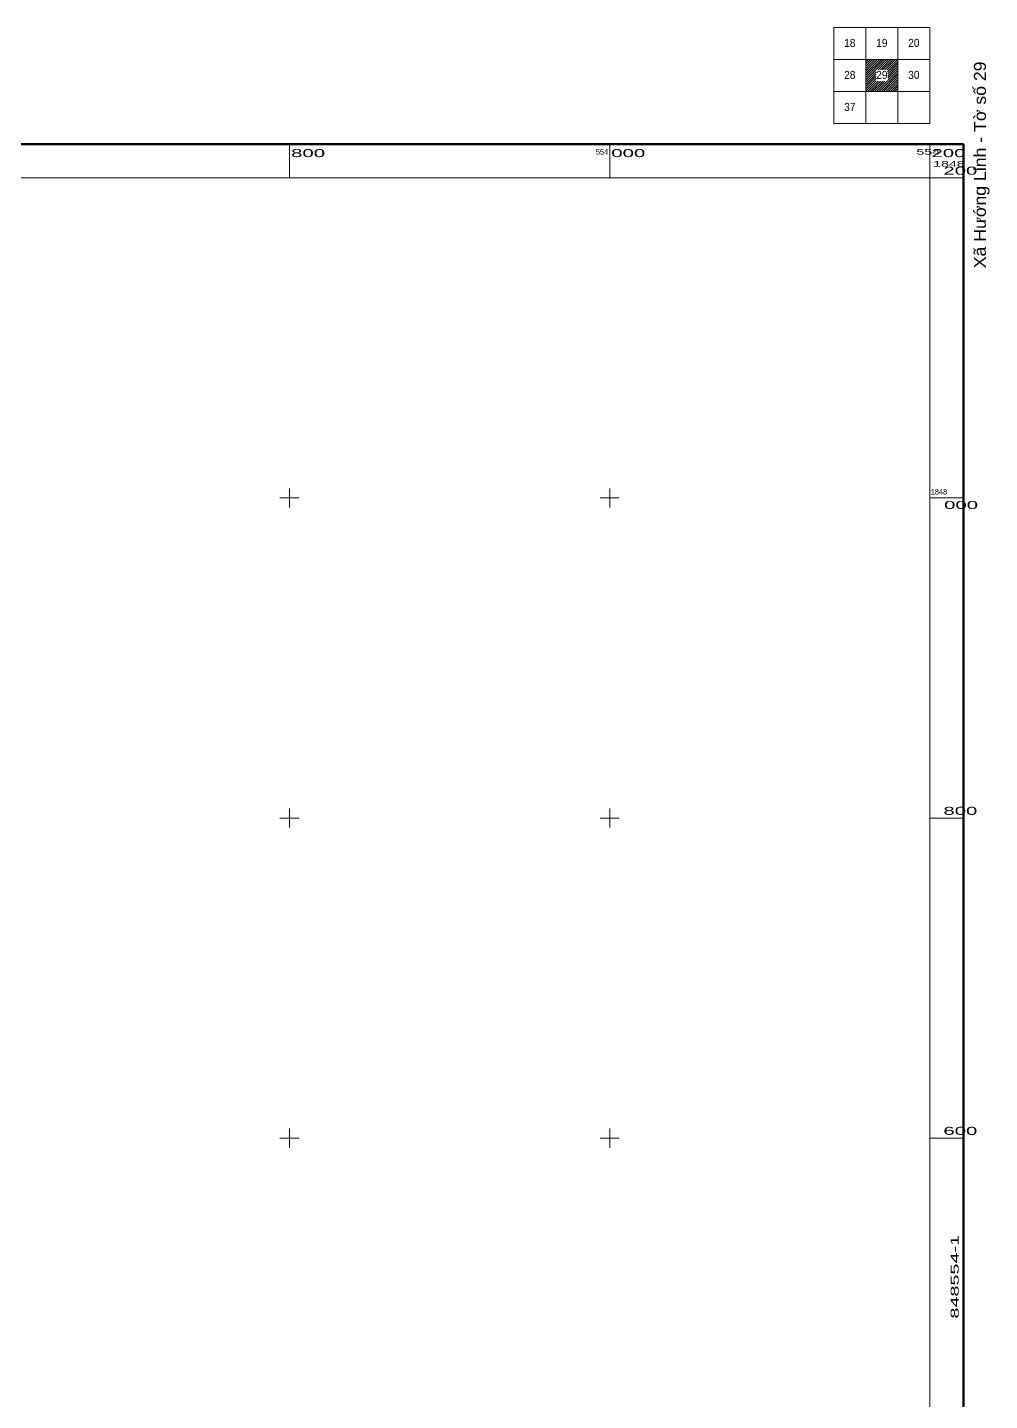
# Model space of a CAD drawing. Header units: metres. Extents: x 552779 to 554237, y 1846578 to 1848294.
# Drawn here: x 553636 to 554237, y 1847436 to 1848294 of the extents above; entities that cross this region are included whole.
import ezdxf
from ezdxf.enums import TextEntityAlignment as Align

# ---------------------------------------------------------------- set-up
doc = ezdxf.new("R2010")
doc.units = ezdxf.units.M
doc.header["$LTSCALE"] = 0.16
doc.header["$PDMODE"] = 32
doc.header["$PDSIZE"] = 0.08
doc.layers.add('63', color=7, linetype='Continuous', lineweight=13)

msp = doc.modelspace()

# ---------------------------------------------------------------- linework, layer by layer
at = {"layer": '63'}
for p, q in [((554160, 1848234), (554160, 1848294)), ((554180, 1848234), (554180, 1848294)), ((554140, 1848274), (554200, 1848274)), ((554160, 1848272.58), (554161.42, 1848274)), ((554160, 1848271.18), (554162.82, 1848274)), ((554160, 1848269.76), (554164.24, 1848274)), ((554160, 1848268.34), (554165.66, 1848274)), ((554160, 1848266.92), (554167.08, 1848274)), ((554160, 1848265.52), (554168.48, 1848274)), ((554160, 1848264.1), (554169.9, 1848274)), ((554160, 1848262.68), (554171.32, 1848274)), ((554160, 1848261.28), (554172.72, 1848274)), ((554167.64, 1848267.5), (554174.14, 1848274)), ((554169.06, 1848267.5), (554175.56, 1848274)), ((554170.48, 1848267.5), (554176.98, 1848274)), ((554171.88, 1848267.5), (554178.38, 1848274)), ((554173.3, 1848267.5), (554179.8, 1848274)), ((554173.5, 1848266.28), (554180, 1848272.78)), ((554173.65, 1848265.03), (554180, 1848271.38)), ((554173.69, 1848263.65), (554180, 1848269.96)), ((554160, 1848259.86), (554166.5, 1848266.36)), ((554160, 1848258.44), (554166.45, 1848264.89)), ((554160, 1848257.04), (554166.25, 1848263.28)), ((554160, 1848255.62), (554166.43, 1848262.05)), ((554160, 1848254.2), (554166.5, 1848260.7)), ((554168.28, 1848254), (554180, 1848265.72)), ((554169.7, 1848254), (554180, 1848264.3)), ((554171.12, 1848254), (554180, 1848262.88)), ((554172.52, 1848254), (554180, 1848261.48)), ((554173.5, 1848260.64), (554180, 1848267.12)), ((554173.8, 1848262.34), (554180, 1848268.54)), ((554140, 1848254), (554200, 1848254)), ((554161.22, 1848254), (554167.72, 1848260.5)), ((554162.62, 1848254), (554169.12, 1848260.5)), ((554164.04, 1848254), (554170.54, 1848260.5)), ((554165.46, 1848254), (554171.96, 1848260.5)), ((554166.88, 1848254), (554173.36, 1848260.5)), ((554173.94, 1848254), (554180, 1848260.06)), ((554175.36, 1848254), (554180, 1848258.64)), ((554176.76, 1848254), (554180, 1848257.24)), ((554178.18, 1848254), (554180, 1848255.82)), ((554179.6, 1848254), (554180, 1848254.4)), ((553800, 1848200), (553800, 1848221)), ((554000, 1848200), (554000, 1848221)), ((554200, 1848200), (554200, 1848221)), ((554200, 1848200), (554221, 1848200)), ((553800, 1847994), (553800, 1848006)), ((554000, 1847994), (554000, 1848006)), ((553794, 1848000), (553806, 1848000)), ((553994, 1848000), (554006, 1848000)), ((554200, 1848000), (554221, 1848000)), ((553800, 1847794), (553800, 1847806)), ((554000, 1847794), (554000, 1847806)), ((553794, 1847800), (553806, 1847800)), ((553994, 1847800), (554006, 1847800)), ((554200, 1847800), (554221, 1847800)), ((553800, 1847594), (553800, 1847606)), ((554000, 1847594), (554000, 1847606)), ((553794, 1847600), (553806, 1847600)), ((553994, 1847600), (554006, 1847600)), ((554200, 1847600), (554221, 1847600))]:
    msp.add_line(p, q, dxfattribs=at)
for points in [[(554140, 1848234), (554200, 1848234), (554200, 1848294), (554140, 1848294)], [(552800, 1848200), (554200, 1848200), (554200, 1846800), (552800, 1846800)]]:
    msp.add_lwpolyline(points, close=True, dxfattribs=at)
at = {"layer": '63', "lineweight": 106}
msp.add_lwpolyline([(552779, 1848221), (554221, 1848221), (554221, 1846779), (552779, 1846779)], close=True, dxfattribs=at)
at = {"layer": '63'}
msp.add_point((554160, 1848274), dxfattribs=at)

# ---------------------------------------------------------------- texts
at = {"layer": '63', "width": 0.95}
for s, p in [('18', (554149.98, 1848281.86)), ('19', (554169.98, 1848281.86)), ('20', (554189.98, 1848281.86)), ('28', (554149.98, 1848261.86)), ('29', (554169.98, 1848261.86)), ('30', (554189.98, 1848261.86)), ('37', (554149.98, 1848241.86))]:
    msp.add_text(s, height=5, dxfattribs=at).set_placement(p, align=Align.CENTER)
at = {"layer": '63', "width": 1.1}
msp.add_text('Xã Hướng Linh - Tờ số 29 ', height=7.5, rotation=90, dxfattribs=at).set_placement((554235, 1848275.8), align=Align.RIGHT)
at = {"layer": '63'}
for s, height, width, p in [('800', 5, 1.9, (553801, 1848213)), ('000', 5, 1.9, (554001, 1848213)), ('200', 5, 1.9, (554201, 1848213)), ('1848', 3.5, 1.9, (554202, 1848207)), ('1848', 3.5, 0.95, (554200.57, 1848002.14))]:
    msp.add_text(s, height=height, dxfattribs=dict(at, width=width)).set_placement(p)
for s, height, width, p in [('554', 3.5, 0.95, (553999, 1848214.5)), ('554', 3.5, 1.9, (554206.42, 1848214.5)), ('200', 5, 1.9, (554229.64, 1848202)), ('000', 5, 1.9, (554230.09, 1847993.12)), ('800', 5, 1.9, (554229.64, 1847802)), ('600', 5, 1.9, (554229.64, 1847602))]:
    msp.add_text(s, height=height, dxfattribs=dict(at, width=width)).set_placement(p, align=Align.RIGHT)
at = {"layer": '63', "width": 1.85}
msp.add_text('848554-1', height=5, rotation=90, dxfattribs=at).set_placement((554218, 1847513.34), align=Align.CENTER)

doc.saveas('drawing.dxf')
